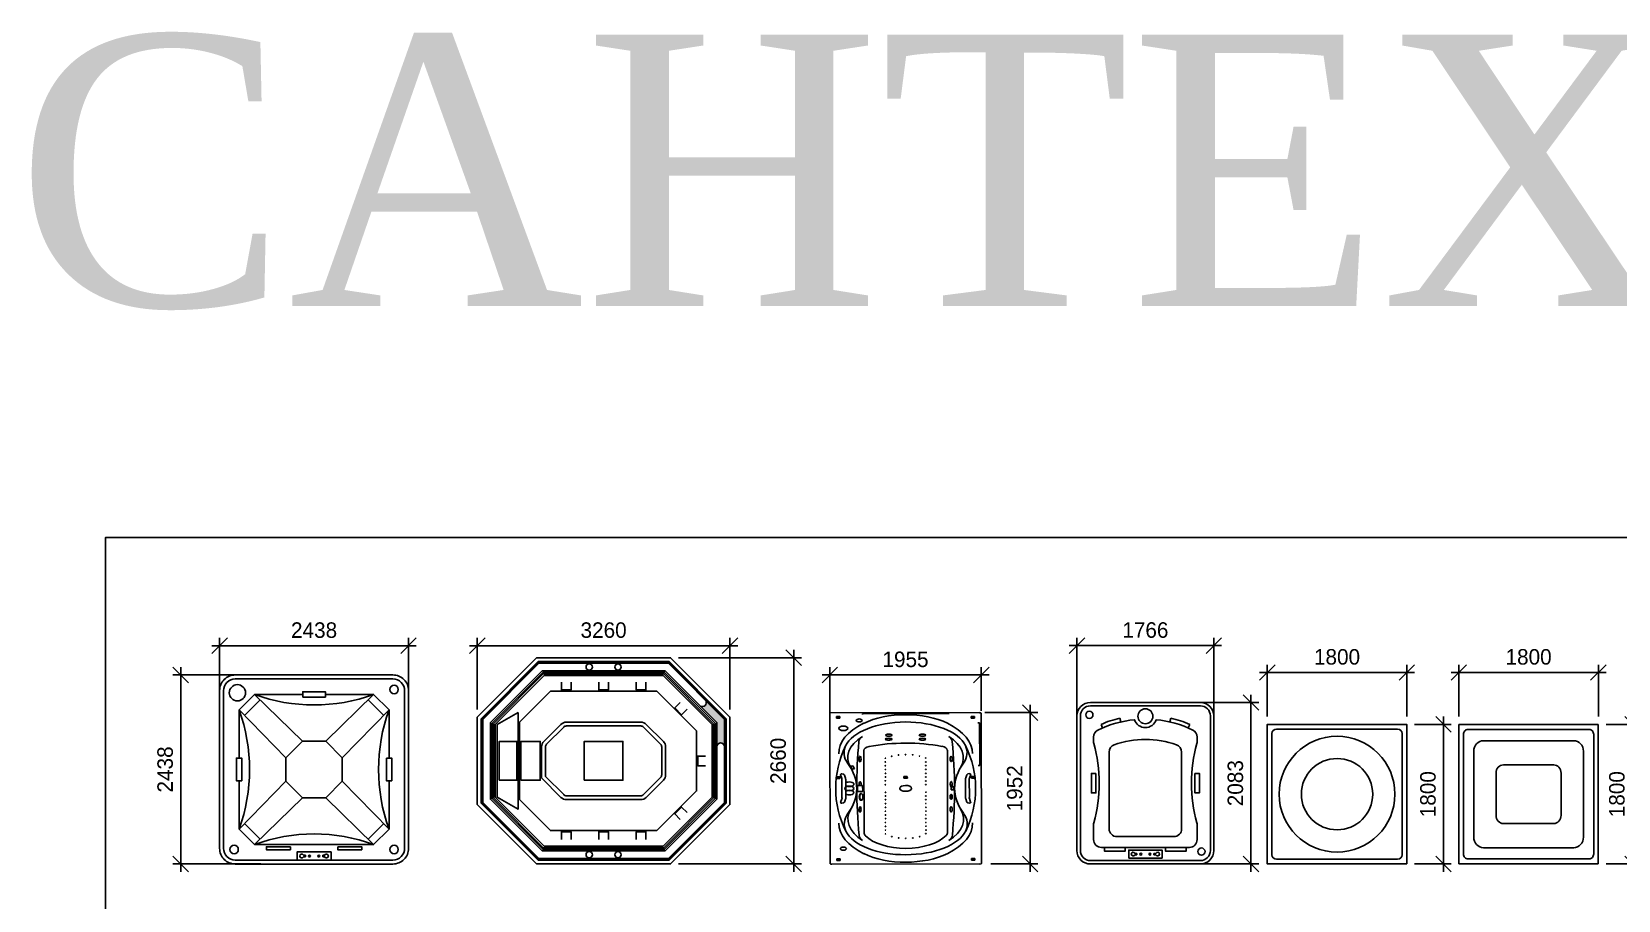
# Model space of a CAD drawing. Header units: millimetres. Extents: x 3103 to 179340, y -10977 to 70536.
# Drawn here: x 27488 to 47960, y 3034 to 14235 of the extents above; entities that cross this region are included whole.
import ezdxf

# ---------------------------------------------------------------- set-up
doc = ezdxf.new("R2010")
doc.units = ezdxf.units.MM
doc.header["$LTSCALE"] = 0.5
doc.layers.add('RAZMER', color=5, linetype='Continuous')
doc.layers.add('SANTEH', color=30, linetype='Continuous')
doc.styles.add('style1', font='TIMES.TTF')
doc.styles.add('WROMLATS', font='wromlats.shx', dxfattribs={"bigfont": 'bigfont.shx'})
doc.dimstyles.new('juka', dxfattribs={"dimscale": 100, "dimtxt": 2, "dimasz": 2, "dimexe": 1, "dimexo": 1, "dimgap": 1, "dimtad": 1, "dimtoh": 1, "dimdec": 0, "dimzin": 0, "dimdsep": 46, "dimtxsty": 'WROMLATS', "dimblk": 'OBLIQUE', "dimcen": -3, "dimdle": 1, "dimclrd": 256, "dimclre": 256, "dimclrt": 256, "dimadec": 0, "dimazin": 0, "dimtfac": 1, "dimtdec": 0, "dimtix": 1, "dimtmove": 2, "dimatfit": 3, "dimldrblk": 'ORIGIN2', "dimfxl": 1, "dimtvp": 2.5, "dimtolj": 1, "dimtzin": 0, "dimarcsym": 0})

# ---------------------------------------------------------------- blocks, each defined once
blk = doc.blocks.new('Jacuzzi Square_66')
at = {"layer": 'SANTEH', "linetype": 'Continuous'}
for p, q in [((1800, 1800), (0, 1800)), ((1800, 1800), (0, 1800)), ((0, 1800), (0, 0)), ((60, 1672), (60, 128)), ((60, 128), (60, 1672)), ((1682, 1734), (118, 1734)), ((118, 1734), (1682, 1734)), ((1740, 128), (1740, 1672)), ((1740, 1672), (1740, 128)), ((1800, 0), (1800, 1800)), ((1800, 0), (1800, 1800)), ((193, 345), (193, 1455)), ((317, 1590), (1483, 1590)), ((1607, 1455), (1607, 345)), ((576, 1278), (1224, 1278)), ((1224, 1278), (576, 1278)), ((480, 627), (480, 1173)), ((480, 1173), (480, 627)), ((1320, 1173), (1320, 627)), ((1320, 627), (1320, 1173)), ((1224, 522), (576, 522)), ((576, 522), (1224, 522)), ((1224, 522), (1249, 526)), ((1483, 210), (317, 210)), ((118, 66), (1682, 66)), ((1682, 66), (118, 66)), ((0, 0), (1800, 0)), ((0, 0), (1800, 0))]:
    blk.add_line(p, q, dxfattribs=at)
for points in [[(118, 1734), (107, 1733), (96, 1729), (86, 1724), (77, 1716), (70, 1706), (65, 1696), (62, 1684), (60, 1672)], [(1740, 1672), (1738, 1684), (1735, 1696), (1730, 1706), (1723, 1716), (1714, 1724), (1704, 1729), (1693, 1733), (1682, 1734)], [(317, 1590), (293, 1588), (270, 1580), (248, 1567), (229, 1551), (214, 1530), (202, 1507), (195, 1481), (193, 1455)], [(1607, 1455), (1605, 1481), (1598, 1507), (1586, 1530), (1571, 1551), (1552, 1567), (1530, 1580), (1507, 1588), (1483, 1590)], [(576, 1278), (557, 1276), (539, 1270), (523, 1260), (508, 1247), (496, 1231), (487, 1213), (482, 1194), (480, 1173)], [(1320, 1173), (1318, 1194), (1313, 1213), (1304, 1231), (1292, 1247), (1277, 1260), (1261, 1270), (1243, 1276), (1224, 1278)], [(480, 627), (482, 606), (487, 587), (496, 569), (508, 553), (523, 540), (539, 530), (557, 524), (576, 522)], [(1224, 522), (1243, 524), (1261, 530), (1277, 540), (1292, 553), (1304, 569), (1313, 587), (1318, 606), (1320, 627)], [(193, 345), (195, 319), (202, 293), (214, 270), (229, 249), (248, 233), (270, 220), (293, 212), (317, 210)], [(1483, 210), (1507, 212), (1530, 220), (1552, 233), (1571, 249), (1586, 270), (1598, 293), (1605, 319), (1607, 345)], [(60, 128), (62, 116), (65, 104), (70, 94), (77, 84), (86, 76), (96, 71), (107, 67), (118, 66)], [(1682, 66), (1693, 67), (1704, 71), (1714, 76), (1723, 84), (1730, 94), (1735, 104), (1738, 116), (1740, 128)]]:
    blk.add_lwpolyline(points, dxfattribs=at)
blk = doc.blocks.new('Jacuzzi Round_68')
at = {"layer": 'SANTEH', "linetype": 'Continuous'}
for p, q in [((1800, 1800), (0, 1800)), ((0, 1800), (0, 0)), ((0, 1800), (0, 0)), ((60, 1682), (60, 118)), ((1682, 1740), (118, 1740)), ((1682, 1740), (118, 1740)), ((118, 1740), (1682, 1740)), ((1740, 118), (1740, 1682)), ((1800, 0), (1800, 1800)), ((0, 0), (1800, 0)), ((118, 60), (1682, 60)), ((118, 60), (1682, 60)), ((1682, 60), (118, 60))]:
    blk.add_line(p, q, dxfattribs=at)
blk.add_lwpolyline([(1800, 0), (1800, 1800), (0, 1800), (0, 0)], close=True, dxfattribs=at)
for radius in [747, 460]:
    blk.add_circle((900, 900), radius, dxfattribs=at)
for centre, start, end in [((118, 1682), 90, 180), ((1682, 1682), 0, 90), ((118, 118), 180, 270), ((1682, 118), 270, 0)]:
    blk.add_arc(centre, 57.5, start, end, dxfattribs=at)
blk = doc.blocks.new('dzakuzi')
blk.add_hatch(color=256).paths.add_polyline_path([(3090, 1059), (3090, 759, -0.737441), (3190, 759), (3190, 1100), (2949, 1341, -0.737441), (2878, 1271)])
for points in [[(765, 1895), (2495, 1895), (3260, 1129), (3260, 0), (2495, -765), (765, -765), (0, 0), (0, 1129)], [(786, 1845), (2474, 1845), (3210, 1108), (3210, 21), (2474, -715), (786, -715), (50, 21), (50, 1108)], [(790, 1835), (2470, 1835), (3200, 1104), (3200, 25), (2470, -705), (790, -705), (60, 25), (60, 1104)], [(794, 1825), (2466, 1825), (3190, 1100), (3190, 29), (2466, -695), (794, -695), (70, 29), (70, 1100)], [(836, 1725), (2424, 1725), (3090, 1059), (3090, 70), (2424, -595), (836, -595), (170, 70), (170, 1059)], [(844, 1705), (2416, 1705), (3070, 1050), (3070, 79), (2416, -575), (844, -575), (190, 79), (190, 1050)], [(852, 1685), (2408, 1685), (3050, 1042), (3050, 87), (2408, -555), (852, -555), (210, 87), (210, 1042)], [(861, 1665), (2399, 1665), (3030, 1034), (3030, 95), (2399, -535), (861, -535), (230, 95), (230, 1034)], [(284, 315), (512, 315), (512, 815), (284, 815)], [(563, 315), (813, 315), (813, 815), (563, 815)], [(1380, 315), (1880, 315), (1880, 815), (1380, 815)]]:
    blk.add_lwpolyline(points, close=True)
for points in [[(944, 1465), (2316, 1465), (2830, 951), (2830, 178), (2316, -335), (944, -335), (544, 65), (544, 1065), (944, 1465)], [(1210, 1579), (1210, 1479), (1085, 1479), (1085, 1579)], [(1568, 1579), (1568, 1479), (1692, 1479), (1692, 1579)], [(2050, 1579), (2050, 1479), (2175, 1479), (2175, 1579)], [(2618, 1319), (2547, 1248), (2636, 1160), (2707, 1231)], [(529, 1187), (529, -58), (257, 95), (257, 1033), (529, 1187)], [(2945, 626), (2845, 626), (2845, 501), (2945, 501)], [(2618, -190), (2547, -119), (2636, -31), (2707, -102)], [(1210, -450), (1210, -350), (1085, -350), (1085, -450)], [(1568, -450), (1568, -350), (1692, -350), (1692, -450)], [(2050, -450), (2050, -350), (2175, -350), (2175, -450)]]:
    blk.add_lwpolyline(points)
blk.add_lwpolyline([(830, 344), (830, 744, -0.198912), (859, 815), (1080, 1035, -0.198912), (1151, 1065), (2109, 1065, -0.198912), (2180, 1035), (2401, 815, -0.198912), (2430, 744), (2430, 385, -0.198912), (2401, 315), (2180, 94, -0.198912), (2109, 65), (1151, 65, -0.198912), (1080, 94)], format="xyb", close=True)
blk.add_lwpolyline([(880, 365), (880, 744, -0.198912), (895, 779), (1115, 1000, -0.198912), (1151, 1015), (2109, 1015, -0.198912), (2145, 1000), (2365, 779, -0.198912), (2380, 744), (2380, 385, -0.198912), (2365, 350), (2145, 129, -0.198912), (2109, 115), (1151, 115, -0.198912), (1115, 129), (880, 365)], format="xyb")
for centre in [(1444, 1775), (1816, 1775), (1444, -646), (1816, -646)]:
    blk.add_circle(centre, 40.7)
for centre, start, end in [((2902, 1317), 242.1868, 27.8132), ((3140, 743), 17.1868, 162.8132)]:
    blk.add_arc(centre, 52.3, start, end)
blk = doc.blocks.new('_Oblique')
at = {"color": 0, "lineweight": -2}
blk.add_line((-0.5, -0.5), (0.5, 0.5), dxfattribs=at)
blk = doc.blocks.new('*D1389')
at = {"layer": 'Defpoints', "color": 0, "transparency": 16777216}
for p in [(36497, 6317), (33237, 5396), (36497, 5396)]:
    blk.add_point(p, dxfattribs=at)
at = {"layer": 'RAZMER', "lineweight": -2, "transparency": 16777216}
for p, q in [((33237, 5496), (33237, 6417)), ((36497, 5496), (36497, 6417)), ((33137, 6317), (36597, 6317))]:
    blk.add_line(p, q, dxfattribs=at)
at = {"layer": 'RAZMER', "lineweight": -2, "transparency": 16777216, "xscale": 200, "yscale": 200, "zscale": 200, "rotation": 180}
blk.add_blockref('_Oblique', (33237, 6317), dxfattribs=at)
at = {"layer": 'RAZMER', "lineweight": -2, "transparency": 16777216, "xscale": 200, "yscale": 200, "zscale": 200}
blk.add_blockref('_Oblique', (36497, 6317), dxfattribs=at)
at = {"layer": 'RAZMER', "transparency": 16777216, "insert": (34867, 6517), "char_height": 200, "attachment_point": 5, "style": 'WROMLATS'}
blk.add_mtext('\\A1;3260', dxfattribs=at)
blk = doc.blocks.new('_Origin2')
at = {"color": 0, "linetype": 'ByBlock', "lineweight": -2}
blk.add_line((-0.5, 0), (-1, 0), dxfattribs=at)
for radius in [0.5, 0.25]:
    blk.add_circle((0, 0), radius, dxfattribs=at)
blk = doc.blocks.new('*D1390')
at = {"layer": 'Defpoints', "color": 0, "transparency": 16777216}
for p in [(35732, 6162), (35732, 3502), (37320, 3502)]:
    blk.add_point(p, dxfattribs=at)
at = {"layer": 'RAZMER', "lineweight": -2, "transparency": 16777216}
for p, q in [((35832, 6162), (37420, 6162)), ((37320, 6262), (37320, 3402)), ((35832, 3502), (37420, 3502))]:
    blk.add_line(p, q, dxfattribs=at)
at = {"layer": 'RAZMER', "lineweight": -2, "transparency": 16777216, "xscale": 200, "yscale": 200, "zscale": 200}
for p, rotation in [((37320, 6162), 90), ((37320, 3502), 270)]:
    blk.add_blockref('_Oblique', p, dxfattribs=dict(at, rotation=rotation))
at = {"layer": 'RAZMER', "transparency": 16777216, "insert": (37120, 4832), "char_height": 200, "attachment_point": 5, "rotation": 90, "style": 'WROMLATS'}
blk.add_mtext('\\A1;2660', dxfattribs=at)
blk = doc.blocks.new('v_03')
at = {"layer": 'SANTEH'}
for p, q in [((-965, 983), (-973, 12)), ((-965, 983), (-973, 12)), ((1, 975), (-965, 983)), ((1, 975), (-965, 983)), ((-901, 958), (-922, 958)), ((-922, 958), (-922, 947)), ((-922, 947), (-901, 947)), ((-901, 947), (-901, 958)), ((-754, 975), (-754, 970)), ((-200, 971), (-754, 975)), ((-200, 966), (-200, 971)), ((-53, 951), (-31, 951)), ((-53, 940), (-53, 951)), ((-31, 940), (-53, 940)), ((-31, 951), (-31, 940)), ((4, 4), (12, 969)), ((4, 4), (12, 969)), ((-10, 910), (1, 910)), ((1, 910), (-1, 633)), ((-752, 209), (-748, 739)), ((-209, 734), (-214, 205)), ((-835, 637), (-821, 639)), ((-824, 619), (-835, 637)), ((-810, 621), (-824, 619)), ((-821, 639), (-810, 621)), ((-1, 633), (-12, 633)), ((-904, 570), (-925, 570)), ((-925, 570), (-925, 559)), ((-925, 559), (-904, 559)), ((-904, 559), (-904, 570)), ((-892, 559), (-900, 583)), ((-892, 435), (-891, 552)), ((-875, 581), (-868, 561)), ((-867, 552), (-868, 435)), ((-791, 512), (-758, 512)), ((-791, 474), (-791, 512)), ((-758, 512), (-758, 474)), ((-491, 567), (-469, 567)), ((-491, 556), (-491, 567)), ((-469, 556), (-491, 556)), ((-469, 567), (-469, 556)), ((-93, 546), (-94, 428)), ((-85, 575), (-92, 555)), ((-70, 428), (-70, 546)), ((-68, 553), (-60, 577)), ((-56, 563), (-35, 563)), ((-56, 552), (-56, 563)), ((-35, 552), (-56, 552)), ((-35, 563), (-35, 552)), ((-901, 404), (-893, 428)), ((-869, 425), (-876, 405)), ((-758, 474), (-791, 474)), ((-768, 417), (-771, 417)), ((-767, 461), (-770, 461)), ((-189, 449), (-186, 449)), ((-189, 419), (-186, 419)), ((-187, 498), (-172, 498)), ((-187, 479), (-187, 498)), ((-172, 479), (-187, 479)), ((-172, 498), (-172, 479)), ((-93, 419), (-86, 399)), ((-62, 397), (-69, 421)), ((-962, 7), (-6, -1)), ((-962, 7), (-6, -1)), ((-930, 42), (-908, 41)), ((-930, 31), (-930, 42)), ((-908, 31), (-930, 31)), ((-908, 41), (-908, 31)), ((-60, 35), (-61, 24)), ((-61, 24), (-39, 24)), ((-39, 34), (-60, 35)), ((-39, 24), (-39, 34))]:
    blk.add_line(p, q, dxfattribs=at)
at = {"layer": 'SANTEH', "extrusion": (0, 0, -1)}
for centre, major_axis, ratio, start_param, end_param in [((-776, 932), (19, -0.2), 0.49902, 1.570796326794816, 7.853981633974403), ((-478, 774), (385, -3), 0.49902, 3.930963, 5.493815), ((1, 969), (10.9, -0.1), 0.49902, -1.570796, 0), ((1, 969), (10.9, -0.1), 0.49902, -1.570796, 0), ((-370, 719), (540, -4), 0.49902, 3.123228, 3.930963), ((-879, 882), (29.9, -0.2), 0.49902, 1.570796326794892, 7.853981633974478), ((-402, 688), (450, -4), 0.49902, 2.852896, 3.803062), ((-479, 721), (397, -3), 0.49902, 3.374173, 6.050605), ((-479, 721), (397, -3), 0.49902, 3.374173, 6.050605), ((-645, 791), (134, -1), 0.49902, 3.190458, 3.731066), ((-588, 720), (540, -4), 0.49902, -0.78937, 0.018365), ((-311, 788), (134, -1), 0.49902, -0.589473, -0.048865), ((-556, 689), (450, -4), 0.49902, -0.661469, 0.288697), ((1465, 475), (2397, -19), 0.49902, 2.909013, 3.374173), ((1465, 475), (2397, -19), 0.49902, 2.909013, 3.374173), ((-479, 721), (397, -3), 0.49902, 2.790673, 3.374173), ((11597, 394), (12393, -100), 0.49902, 3.092727, 3.190458), ((-694, 738), (54.3, -0.4), 0.49902, 3.141593, 4.347788), ((-481, 455), (657, -5), 0.49902, 4.347788, 5.07699), ((-264, 735), (54.3, -0.4), 0.49902, -1.206196, 0), ((-12558, 588), (12393, -100), 0.49902, -0.048865, 0.048865), ((-479, 721), (397, -3), 0.49902, -0.23258, 0.350919), ((-2426, 506), (2397, -19), 0.49902, -0.23258, 0.23258), ((-2426, 506), (2397, -19), 0.49902, -0.23258, 0.23258), ((-1740, 501), (944, -8), 0.49902, -0.350919, 0.350919), ((-609, 687), (2.17, -0.02), 0.49902, 1.570796326795465, 7.853981633975051), ((-610, 663), (2.17, -0.02), 0.49902, 1.570796326795465, 7.853981633975051), ((-610, 638), (2.17, -0.02), 0.49902, 1.57079632679539, 7.853981633974977), ((-610, 614), (2.17, -0.02), 0.49902, 1.570796326794616, 7.853981633974202), ((-610, 614), (2.17, -0.02), 0.49902, 1.570796326794616, 7.853981633974202), ((-569, 699), (2.17, -0.02), 0.49902, 1.570796326794404, 7.85398163397399), ((-525, 707), (2.17, -0.02), 0.49902, 1.570796326794329, 7.853981633973914), ((-479, 709), (2.17, -0.02), 0.49902, 1.570796326795465, 7.853981633975051), ((-479, 709), (2.17, -0.02), 0.49902, 1.570796326795465, 7.853981633975051), ((-433, 707), (2.17, -0.02), 0.49902, 1.570796326795468, 7.853981633975055), ((-389, 698), (2.17, -0.02), 0.49902, 1.570796326794404, 7.85398163397399), ((-349, 685), (2.17, -0.02), 0.49902, 1.570796326795465, 7.853981633975051), ((-349, 660), (2.17, -0.02), 0.49902, 1.570796326794691, 7.853981633974277), ((-349, 636), (2.17, -0.02), 0.49902, 1.570796326793721, 7.853981633973308), ((779, 481), (944, -8), 0.49902, 2.790673, 3.492512), ((-891, 584), (8.69, -0.07), 0.49902, 2.976425, 4.689319), ((-978, 553), (86.9, -0.7), 0.49902, -0.165167, 0), ((-891, 580), (16.3, -0.1), 0.49902, 4.689319, 6.118018), ((-978, 553), (111, -1), 0.49902, -0.165167, 0), ((-844, 521), (29.9, -0.2), 0.49902, 3.84902, 8.717351), ((-774, 520), (0.1, 17.5), 0.367534, 4.230254, 8.336117), ((-611, 541), (2.17, -0.02), 0.49902, 1.57079632679539, 7.853981633974977), ((-611, 516), (2.17, -0.02), 0.49902, 1.570796326795468, 7.853981633975055), ((-610, 589), (2.17, -0.02), 0.49902, 1.570796326793646, 7.853981633973232), ((-610, 589), (2.17, -0.02), 0.49902, 1.570796326793646, 7.853981633973232), ((-610, 565), (2.17, -0.02), 0.49902, 1.570796326794329, 7.853981633973914), ((-349, 587), (2.17, -0.02), 0.49902, 1.570796326794404, 7.85398163397399), ((-349, 587), (2.17, -0.02), 0.49902, 1.570796326794404, 7.85398163397399), ((-350, 563), (2.17, -0.02), 0.49902, 1.570796326795465, 7.853981633975051), ((-350, 538), (2.17, -0.02), 0.49902, 1.570796326795465, 7.853981633975051), ((-350, 514), (2.17, -0.02), 0.49902, 1.570796326795465, 7.853981633975051), ((-349, 612), (2.17, -0.02), 0.49902, 1.570796326794404, 7.85398163397399), ((-349, 612), (2.17, -0.02), 0.49902, 1.570796326794404, 7.85398163397399), ((-186, 515), (0.1, 17.6), 0.365803, 3.239693, 9.249122), ((17, 545), (111, -1), 0.49902, 3.141593, 3.30676), ((-69, 574), (16.3, -0.1), 0.49902, 3.30676, 4.735459), ((17, 545), (86.9, -0.7), 0.49902, 3.141593, 3.30676), ((-69, 577), (8.69, -0.07), 0.49902, -1.547727, 0.165167), ((-978, 435), (86.9, -0.7), 0.49902, 0, 0.165167), ((-844, 494), (29.9, -0.2), 0.49902, 1.570796326794913, 7.853981633974499), ((-978, 435), (111, -1), 0.49902, 0, 0.165167), ((-845, 467), (29.9, -0.2), 0.49902, 3.84902, 8.717351), ((-770, 439), (0.2, 22), 0.482659, 3.141593, 6.283185), ((-767, 439), (0.2, 22), 0.482659, 3.141593, 9.424778), ((-611, 419), (2.17, -0.02), 0.49902, 1.570796326793721, 7.853981633973308), ((-611, 467), (2.17, -0.02), 0.49902, 1.570796326795465, 7.853981633975051), ((-611, 443), (2.17, -0.02), 0.49902, 1.570796326794691, 7.853981633974277), ((-481, 491), (38, -0.3), 0.49902, 1.57079632679487, 7.853981633974456), ((-350, 465), (2.17, -0.02), 0.49902, 1.570796326794616, 7.853981633974202), ((-351, 441), (2.17, -0.02), 0.49902, 1.570796326794587, 7.853981633974174), ((-351, 417), (2.17, -0.02), 0.49902, 1.570796326794587, 7.853981633974174), ((-186, 434), (0.1, 15.2), 0.386598, 0, 3.141593), ((16, 427), (111, -1), 0.49902, 2.976425, 3.141593), ((16, 427), (86.9, -0.7), 0.49902, 2.976425, 3.141593), ((-892, 403), (8.69, -0.07), 0.49902, 1.593866, 3.30676), ((-892, 407), (16.3, -0.1), 0.49902, 0.165167, 1.593866), ((-482, 261), (397, -3), 0.49902, 2.909013, 3.492512), ((-405, 292), (450, -4), 0.49902, 2.480124, 3.430289), ((-612, 394), (2.17, -0.02), 0.49902, 1.570796326794404, 7.85398163397399), ((-612, 394), (2.17, -0.02), 0.49902, 1.570796326794404, 7.85398163397399), ((-612, 370), (2.17, -0.02), 0.49902, 1.570796326795465, 7.853981633975051), ((-612, 370), (2.17, -0.02), 0.49902, 1.570796326795465, 7.853981633975051), ((-612, 345), (2.17, -0.02), 0.49902, 1.570796326795465, 7.853981633975051), ((-612, 321), (2.17, -0.02), 0.49902, 1.570796326795465, 7.853981633975051), ((-351, 343), (2.17, -0.02), 0.49902, 1.570796326795465, 7.853981633975051), ((-352, 319), (2.17, -0.02), 0.49902, 1.570796326794691, 7.853981633974277), ((-351, 392), (2.17, -0.02), 0.49902, 1.570796326795468, 7.853981633975055), ((-351, 392), (2.17, -0.02), 0.49902, 1.570796326795468, 7.853981633975055), ((-351, 368), (2.17, -0.02), 0.49902, 1.570796326795468, 7.853981633975055), ((-351, 368), (2.17, -0.02), 0.49902, 1.570796326795468, 7.853981633975055), ((-559, 293), (450, -4), 0.49902, -0.288697, 0.661469), ((-482, 261), (397, -3), 0.49902, -0.350919, 0.23258), ((-70, 400), (16.3, -0.1), 0.49902, 1.547727, 2.976425), ((-70, 397), (8.69, -0.07), 0.49902, -0.165167, 1.547727), ((-373, 261), (540, -4), 0.49902, 2.352222, 3.159957), ((-482, 261), (397, -3), 0.49902, 0.23258, 2.909013), ((-482, 261), (397, -3), 0.49902, 0.23258, 2.909013), ((-654, 208), (97.8, -0.8), 0.49902, 2.696389, 3.141593), ((-612, 297), (2.17, -0.02), 0.49902, 1.570796326794691, 7.853981633974277), ((-613, 272), (2.17, -0.02), 0.49902, 1.570796326794404, 7.85398163397399), ((-613, 248), (2.17, -0.02), 0.49902, 1.570796326794404, 7.85398163397399), ((-613, 223), (2.17, -0.02), 0.49902, 1.570796326794691, 7.853981633974277), ((-352, 221), (2.17, -0.02), 0.49902, 1.570796326794329, 7.853981633973914), ((-352, 295), (2.17, -0.02), 0.49902, 1.570796326794407, 7.853981633973993), ((-352, 270), (2.17, -0.02), 0.49902, 1.570796326794404, 7.85398163397399), ((-352, 246), (2.17, -0.02), 0.49902, 1.570796326795465, 7.853981633975051), ((-311, 206), (97.8, -0.8), 0.49902, 0, 0.445204), ((-591, 263), (540, -4), 0.49902, -0.018365, 0.78937), ((-886, 106), (19.6, -0.2), 0.49902, 1.570796326794832, 7.853981633974418), ((-650, 193), (134, -1), 0.49902, 2.55212, 3.092727), ((-482, 248), (288, -2), 0.49902, 0.445204, 2.696389), ((-613, 199), (2.17, -0.02), 0.49902, 1.570796326793721, 7.853981633973308), ((-573, 180), (2.17, -0.02), 0.49902, 1.570796326794404, 7.85398163397399), ((-529, 172), (2.17, -0.02), 0.49902, 1.570796326795465, 7.853981633975051), ((-483, 169), (2.17, -0.02), 0.49902, 1.570796326795468, 7.853981633975055), ((-483, 169), (2.17, -0.02), 0.49902, 1.570796326794329, 7.853981633973914), ((-437, 171), (2.17, -0.02), 0.49902, 1.570796326794691, 7.853981633974277), ((-393, 179), (2.17, -0.02), 0.49902, 1.570796326794691, 7.853981633974277), ((-353, 197), (2.17, -0.02), 0.49902, 1.570796326794691, 7.853981633974277), ((-316, 191), (134, -1), 0.49902, 0.048865, 0.589473), ((-962, 12), (10.9, -0.1), 0.49902, 1.570796, 3.141593), ((-962, 12), (10.9, -0.1), 0.49902, 1.570796, 3.141593), ((-483, 207), (385, -3), 0.49902, 0.78937, 2.352222), ((-6, 4), (10.9, -0.1), 0.49902, 0, 1.570796), ((-6, 4), (10.9, -0.1), 0.49902, 0, 1.570796)]:
    blk.add_ellipse(centre, major_axis=major_axis, ratio=ratio, start_param=start_param, end_param=end_param, dxfattribs=at)
at = {"layer": 'SANTEH'}
for centre in [(-586, 835), (-587, 809)]:
    blk.add_ellipse(centre, major_axis=(21.7, -0.2), ratio=0.278643, start_param=3.141593, end_param=9.424778, dxfattribs=at)
at = {"layer": 'SANTEH', "extrusion": (0, 0, -1)}
for centre, major_axis, ratio in [((-369, 833), (21.7, -0.2), 0.278643), ((-369, 807), (21.7, -0.2), 0.278643), ((-185, 678), (0.1, 17.6), 0.365771), ((-189, 434), (0.1, 15.2), 0.386598), ((-188, 353), (0.1, 17.6), 0.365771)]:
    blk.add_ellipse(centre, major_axis=major_axis, ratio=ratio, dxfattribs=at)
at = {"layer": 'SANTEH'}
for centre in [(-773, 683), (-776, 358)]:
    blk.add_ellipse(centre, major_axis=(0.1, 17.6), ratio=0.365771, dxfattribs=at)
blk = doc.blocks.new('s_26')
for p, q in [((-2117, 697), (-1916, 898)), ((-1987, 968), (-1370, 364)), ((-451, 968), (-1068, 364)), ((-522, 898), (-321, 697)), ((-2187, 768), (-1583, 151)), ((-251, 768), (-855, 151)), ((-113, 138), (-113, 112)), ((-113, 112), (-93, 112)), ((-93, 138), (-93, 112)), ((-2187, -768), (-1583, -151)), ((-251, -768), (-855, -151)), ((-113, -112), (-93, -112)), ((-113, -138), (-113, -112)), ((-93, -138), (-93, -112)), ((-1987, -968), (-1370, -364)), ((-451, -968), (-1068, -364)), ((-1916, -898), (-2117, -697)), ((-321, -697), (-522, -898))]:
    blk.add_line(p, q)
for points in [[(-202, -1219), (-2236, -1219, -0.414214), (-2438, -1017), (-2438, 1017, -0.414214), (-2236, 1219), (-202, 1219, -0.414214), (0, 1017), (0, -1017, -0.414214)], [(-202, -1168), (-2236, -1168, -0.414214), (-2387, -1017), (-2387, 1017, -0.414214), (-2236, 1168), (-202, 1168, -0.414214), (-51, 1017), (-51, -1017, -0.414214)]]:
    blk.add_lwpolyline(points, format="xyb", close=True)
for points in [[(-2187, 146), (-2187, 768), (-1987, 968), (-1365, 968)], [(-1073, 968), (-451, 968), (-251, 768), (-251, -768), (-451, -968)], [(-1365, -968), (-1987, -968), (-2187, -768), (-2187, -146)], [(-451, -968), (-1073, -968)]]:
    blk.add_lwpolyline(points)
for points in [[(-1365, 934), (-1073, 934), (-1073, 1002), (-1365, 1002)], [(-222, 305), (-222, 615), (-184, 615), (-184, 305)], [(-855, 151), (-1068, 364), (-1370, 364), (-1583, 151), (-1583, -151), (-1370, -364), (-1068, -364), (-855, -151)], [(-51, -219), (-155, -219), (-155, 219), (-51, 219)], [(-2153, -146), (-2153, 146), (-2221, 146), (-2221, -146)], [(-222, -305), (-222, -615), (-184, -615), (-184, -305)], [(-1073, -934), (-1365, -934), (-1365, -1002), (-1073, -1002)]]:
    blk.add_lwpolyline(points, close=True)
for centre, radius in [((-2251, 1032), 54.5), ((-187, 1032), 54.5), ((-103, 60), 12.4), ((-103, -60), 12.4), ((-2208, -989), 105), ((-187, -1032), 54.5)]:
    blk.add_circle(centre, radius)
for centre, radius, start, end in [((-1219, 3079), 2247, 250.0119, 289.9881), ((-4298, 0), 2247, 340.0119, 19.9881), ((1860, 0), 2247, 160.0119, 199.9881), ((-103, 160), 24.8, 293.8298, 246.1702), ((-103, -160), 24.8, 113.8298, 66.1702), ((-1219, -3079), 2247, 70.0119, 109.9881)]:
    blk.add_arc(centre, radius, start, end)
blk = doc.blocks.new('s_27')
for p, q in [((-317, 1832), (-329, 1881)), ((317, 1832), (329, 1881)), ((-552, 1754), (-572, 1800)), ((552, 1754), (572, 1800)), ((-135, 137), (-110, 137)), ((-135, 117), (-110, 117)), ((-110, 137), (-110, 117)), ((110, 137), (110, 117)), ((135, 137), (110, 137)), ((135, 117), (110, 117))]:
    blk.add_line(p, q)
for points in [[(-883, 173), (-883, 1910, -0.414214), (-710, 2083), (710, 2083, -0.414214), (883, 1910), (883, 173, -0.414214), (710, 0), (-710, 0, -0.414214)], [(-839, 173), (-839, 1910, -0.414214), (-710, 2039), (710, 2039, -0.414214), (839, 1910), (839, 173, -0.414214), (710, 44), (-710, 44, -0.414214)], [(0, 214), (568, 214, 0.414214), (668, 314), (668, 504, 0.067445), (665, 531, -0.135506), (665, 1552, 0.067445), (668, 1579), (668, 1637, 0.286327), (612, 1727, 0.088896), (140, 1861, -0.328073), (0, 1759, -0.328073), (-140, 1861, 0.088896), (-612, 1727, 0.286327), (-668, 1637), (-668, 1579, 0.067445), (-665, 1552, -0.135506), (-665, 531, 0.067445), (-668, 504), (-668, 314, 0.414214), (-568, 214)], [(-368, 353), (0, 353), (368, 353, 0.414214), (468, 453), (468, 1443, 0.316714), (402, 1538, 0.086193), (0, 1607, 0.086193), (-402, 1538, 0.316714), (-468, 1443), (-468, 453, 0.414214)]]:
    blk.add_lwpolyline(points, format="xyb", close=True)
for points in [[(-572, 1800, -0.044512), (-329, 1881, 0.445343)], [(572, 1800, 0.044512), (329, 1881, -0.445343)]]:
    blk.add_lwpolyline(points, format="xyb")
for points in [[(-639, 1167), (-639, 916), (-697, 916), (-697, 1167)], [(639, 1167), (639, 916), (697, 916), (697, 1167)], [(-261, 214), (-526, 214), (-526, 164), (-261, 164)], [(261, 214), (526, 214), (526, 164), (261, 164)], [(-215, 76), (-215, 178), (215, 178), (215, 76)]]:
    blk.add_lwpolyline(points, close=True)
for centre, radius in [((-723, 1923), 46.6), ((0, 1905), 96.6), ((723, 160), 46.6), ((-59, 127), 12.2), ((59, 127), 12.2)]:
    blk.add_circle(centre, radius)
for centre, start, end in [((-157, 127), 23.8298, 336.1702), ((157, 127), 203.8298, 156.1702)]:
    blk.add_arc(centre, 24.3, start, end)
blk = doc.blocks.new('*D1394')
at = {"layer": 'Defpoints', "color": 0, "transparency": 16777216}
for p in [(30411, 5940), (29410, 3502), (30543, 3502)]:
    blk.add_point(p, dxfattribs=at)
at = {"layer": 'RAZMER', "lineweight": -2, "transparency": 16777216}
for p, q in [((30311, 5940), (29310, 5940)), ((29410, 6040), (29410, 3402)), ((30443, 3502), (29310, 3502))]:
    blk.add_line(p, q, dxfattribs=at)
at = {"layer": 'RAZMER', "lineweight": -2, "transparency": 16777216, "xscale": 200, "yscale": 200, "zscale": 200}
for p, rotation in [((29410, 5940), 90), ((29410, 3502), 270)]:
    blk.add_blockref('_Oblique', p, dxfattribs=dict(at, rotation=rotation))
at = {"layer": 'RAZMER', "transparency": 16777216, "insert": (29210, 4721), "char_height": 200, "attachment_point": 5, "rotation": 90, "style": 'WROMLATS'}
blk.add_mtext('\\A1;2438', dxfattribs=at)
blk = doc.blocks.new('*D1395')
at = {"layer": 'Defpoints', "color": 0, "transparency": 16777216}
for p in [(29912, 6317), (32350, 5572), (29912, 5493)]:
    blk.add_point(p, dxfattribs=at)
at = {"layer": 'RAZMER', "lineweight": -2, "transparency": 16777216}
for p, q in [((29912, 5593), (29912, 6417)), ((32350, 5672), (32350, 6417)), ((32450, 6317), (29812, 6317))]:
    blk.add_line(p, q, dxfattribs=at)
at = {"layer": 'RAZMER', "lineweight": -2, "transparency": 16777216, "xscale": 200, "yscale": 200, "zscale": 200, "rotation": 180}
blk.add_blockref('_Oblique', (29912, 6317), dxfattribs=at)
at = {"layer": 'RAZMER', "lineweight": -2, "transparency": 16777216, "xscale": 200, "yscale": 200, "zscale": 200}
blk.add_blockref('_Oblique', (32350, 6317), dxfattribs=at)
at = {"layer": 'RAZMER', "transparency": 16777216, "insert": (31131, 6517), "char_height": 200, "attachment_point": 5, "style": 'WROMLATS'}
blk.add_mtext('\\A1;2438', dxfattribs=at)
blk = doc.blocks.new('*D1396')
at = {"layer": 'Defpoints', "color": 0, "transparency": 16777216}
for p in [(42318, 5585), (43220, 5585), (42318, 3502)]:
    blk.add_point(p, dxfattribs=at)
at = {"layer": 'RAZMER', "lineweight": -2, "transparency": 16777216}
for p, q in [((42418, 5585), (43320, 5585)), ((43220, 3402), (43220, 5685)), ((42418, 3502), (43320, 3502))]:
    blk.add_line(p, q, dxfattribs=at)
at = {"layer": 'RAZMER', "lineweight": -2, "transparency": 16777216, "xscale": 200, "yscale": 200, "zscale": 200}
for p, rotation in [((43220, 5585), 90), ((43220, 3502), 270)]:
    blk.add_blockref('_Oblique', p, dxfattribs=dict(at, rotation=rotation))
at = {"layer": 'RAZMER', "transparency": 16777216, "insert": (43020, 4544), "char_height": 200, "attachment_point": 5, "rotation": 90, "style": 'WROMLATS'}
blk.add_mtext('\\A1;2083', dxfattribs=at)
blk = doc.blocks.new('*D1397')
at = {"layer": 'Defpoints', "color": 0, "transparency": 16777216}
for p in [(40975, 6318), (40975, 5330), (42741, 5330)]:
    blk.add_point(p, dxfattribs=at)
at = {"layer": 'RAZMER', "lineweight": -2, "transparency": 16777216}
for p, q in [((40975, 5430), (40975, 6418)), ((42741, 5430), (42741, 6418)), ((42841, 6318), (40875, 6318))]:
    blk.add_line(p, q, dxfattribs=at)
at = {"layer": 'RAZMER', "lineweight": -2, "transparency": 16777216, "xscale": 200, "yscale": 200, "zscale": 200, "rotation": 180}
blk.add_blockref('_Oblique', (40975, 6318), dxfattribs=at)
at = {"layer": 'RAZMER', "lineweight": -2, "transparency": 16777216, "xscale": 200, "yscale": 200, "zscale": 200}
blk.add_blockref('_Oblique', (42741, 6318), dxfattribs=at)
at = {"layer": 'RAZMER', "transparency": 16777216, "insert": (41858, 6518), "char_height": 200, "attachment_point": 5, "style": 'WROMLATS'}
blk.add_mtext('\\A1;1766', dxfattribs=at)
blk = doc.blocks.new('*D1398')
at = {"layer": 'Defpoints', "color": 0, "transparency": 16777216}
for p in [(45231, 5302), (45231, 3502), (45705, 3502)]:
    blk.add_point(p, dxfattribs=at)
at = {"layer": 'RAZMER', "lineweight": -2, "transparency": 16777216}
for p, q in [((45705, 5402), (45705, 3402)), ((45331, 5302), (45805, 5302)), ((45331, 3502), (45805, 3502))]:
    blk.add_line(p, q, dxfattribs=at)
at = {"layer": 'RAZMER', "lineweight": -2, "transparency": 16777216, "xscale": 200, "yscale": 200, "zscale": 200}
for p, rotation in [((45705, 5302), 90), ((45705, 3502), 270)]:
    blk.add_blockref('_Oblique', p, dxfattribs=dict(at, rotation=rotation))
at = {"layer": 'RAZMER', "transparency": 16777216, "insert": (45505, 4402), "char_height": 200, "attachment_point": 5, "rotation": 90, "style": 'WROMLATS'}
blk.add_mtext('\\A1;1800', dxfattribs=at)
blk = doc.blocks.new('*D1399')
at = {"layer": 'Defpoints', "color": 0, "transparency": 16777216}
for p in [(43431, 5972), (43431, 5302), (45231, 5302)]:
    blk.add_point(p, dxfattribs=at)
at = {"layer": 'RAZMER', "lineweight": -2, "transparency": 16777216}
for p, q in [((45331, 5972), (43331, 5972)), ((43431, 5402), (43431, 6072)), ((45231, 5402), (45231, 6072))]:
    blk.add_line(p, q, dxfattribs=at)
at = {"layer": 'RAZMER', "lineweight": -2, "transparency": 16777216, "xscale": 200, "yscale": 200, "zscale": 200, "rotation": 180}
blk.add_blockref('_Oblique', (43431, 5972), dxfattribs=at)
at = {"layer": 'RAZMER', "lineweight": -2, "transparency": 16777216, "xscale": 200, "yscale": 200, "zscale": 200}
blk.add_blockref('_Oblique', (45231, 5972), dxfattribs=at)
at = {"layer": 'RAZMER', "transparency": 16777216, "insert": (44331, 6172), "char_height": 200, "attachment_point": 5, "style": 'WROMLATS'}
blk.add_mtext('\\A1;1800', dxfattribs=at)
blk = doc.blocks.new('*D1400')
at = {"layer": 'Defpoints', "color": 0, "transparency": 16777216}
for p in [(47703, 5302), (47703, 3502), (48143, 3502)]:
    blk.add_point(p, dxfattribs=at)
at = {"layer": 'RAZMER', "lineweight": -2, "transparency": 16777216}
for p, q in [((48143, 5402), (48143, 3402)), ((47803, 5302), (48243, 5302)), ((47803, 3502), (48243, 3502))]:
    blk.add_line(p, q, dxfattribs=at)
at = {"layer": 'RAZMER', "lineweight": -2, "transparency": 16777216, "xscale": 200, "yscale": 200, "zscale": 200}
for p, rotation in [((48143, 5302), 90), ((48143, 3502), 270)]:
    blk.add_blockref('_Oblique', p, dxfattribs=dict(at, rotation=rotation))
at = {"layer": 'RAZMER', "transparency": 16777216, "insert": (47943, 4402), "char_height": 200, "attachment_point": 5, "rotation": 90, "style": 'WROMLATS'}
blk.add_mtext('\\A1;1800', dxfattribs=at)
blk = doc.blocks.new('*D1401')
at = {"layer": 'Defpoints', "color": 0, "transparency": 16777216}
for p in [(45903, 5972), (45903, 5302), (47703, 5302)]:
    blk.add_point(p, dxfattribs=at)
at = {"layer": 'RAZMER', "lineweight": -2, "transparency": 16777216}
for p, q in [((47803, 5972), (45803, 5972)), ((45903, 5402), (45903, 6072)), ((47703, 5402), (47703, 6072))]:
    blk.add_line(p, q, dxfattribs=at)
at = {"layer": 'RAZMER', "lineweight": -2, "transparency": 16777216, "xscale": 200, "yscale": 200, "zscale": 200, "rotation": 180}
blk.add_blockref('_Oblique', (45903, 5972), dxfattribs=at)
at = {"layer": 'RAZMER', "lineweight": -2, "transparency": 16777216, "xscale": 200, "yscale": 200, "zscale": 200}
blk.add_blockref('_Oblique', (47703, 5972), dxfattribs=at)
at = {"layer": 'RAZMER', "transparency": 16777216, "insert": (46803, 6172), "char_height": 200, "attachment_point": 5, "style": 'WROMLATS'}
blk.add_mtext('\\A1;1800', dxfattribs=at)
blk = doc.blocks.new('*D1408')
at = {"layer": 'Defpoints', "color": 0, "transparency": 16777216}
for p in [(39687, 5454), (39763, 3502), (40372, 3502)]:
    blk.add_point(p, dxfattribs=at)
at = {"layer": 'RAZMER', "lineweight": -2, "transparency": 16777216}
for p, q in [((40372, 5554), (40372, 3402)), ((39787, 5454), (40472, 5454)), ((39863, 3502), (40472, 3502))]:
    blk.add_line(p, q, dxfattribs=at)
at = {"layer": 'RAZMER', "lineweight": -2, "transparency": 16777216, "xscale": 200, "yscale": 200, "zscale": 200}
for p, rotation in [((40372, 5454), 90), ((40372, 3502), 270)]:
    blk.add_blockref('_Oblique', p, dxfattribs=dict(at, rotation=rotation))
at = {"layer": 'RAZMER', "transparency": 16777216, "insert": (40172, 4478), "char_height": 200, "attachment_point": 5, "rotation": 90, "style": 'WROMLATS'}
blk.add_mtext('\\A1;1952', dxfattribs=at)
blk = doc.blocks.new('*D1409')
at = {"layer": 'Defpoints', "color": 0, "transparency": 16777216}
for p in [(37786, 5940), (39741, 5378), (37786, 5319)]:
    blk.add_point(p, dxfattribs=at)
at = {"layer": 'RAZMER', "lineweight": -2, "transparency": 16777216}
for p, q in [((39841, 5940), (37686, 5940)), ((37786, 5419), (37786, 6040)), ((39741, 5478), (39741, 6040))]:
    blk.add_line(p, q, dxfattribs=at)
at = {"layer": 'RAZMER', "lineweight": -2, "transparency": 16777216, "xscale": 200, "yscale": 200, "zscale": 200, "rotation": 180}
blk.add_blockref('_Oblique', (37786, 5940), dxfattribs=at)
at = {"layer": 'RAZMER', "lineweight": -2, "transparency": 16777216, "xscale": 200, "yscale": 200, "zscale": 200}
blk.add_blockref('_Oblique', (39741, 5940), dxfattribs=at)
at = {"layer": 'RAZMER', "transparency": 16777216, "insert": (38763, 6140), "char_height": 200, "attachment_point": 5, "style": 'WROMLATS'}
blk.add_mtext('\\A1;1955', dxfattribs=at)

msp = doc.modelspace()

# ---------------------------------------------------------------- linework, layer by layer
at = {"layer": 'SANTEH'}
msp.add_lwpolyline([(28440.7, -10976.6), (63114.5, -10976.6), (63114.5, 7714.5), (28440.7, 7714.5)], close=True, dxfattribs=at)

# ---------------------------------------------------------------- block references
for name, p in [('dzakuzi', (33237.2, 4267.2)), ('s_27', (41858, 3502.2)), ('Jacuzzi Round_68', (43431.1, 3502.2)), ('Jacuzzi Square_66', (45902.8, 3502.2))]:
    msp.add_blockref(name, p, dxfattribs=at)
at = {"layer": 'SANTEH', "rotation": 270}
msp.add_blockref('s_26', (31131.1, 3501.7), dxfattribs=at)
at = {"layer": 'SANTEH', "xscale": 1.999999999997016, "yscale": 1.999999999997016, "zscale": 1.999999999997016, "rotation": 0.553160004600064}
msp.add_blockref('v_03', (39735.2, 3504.4), dxfattribs=at)

# ---------------------------------------------------------------- texts
at = {"layer": 'SANTEH', "insert": (27270.8, 14196.3), "char_height": 4000, "width": 12454.612, "attachment_point": 1, "style": 'style1'}
msp.add_mtext('{\\H0.875x;САНТЕХНИКА} ', dxfattribs=at)

# ---------------------------------------------------------------- dimensions: what is measured, and where the dimension line sits
at = {"layer": 'RAZMER'}
for base, p1, p2, picture, middle in [((29912.1, 6317.3), (32350.1, 5572.3), (29912.1, 5493.4), '*D1395', (31131.1, 6517.3)), ((36497.2, 6317.3), (33237.2, 5396.2), (36497.2, 5396.2), '*D1389', (34867.2, 6517.3)), ((40975.2761, 6317.712), (42740.7765, 5329.7272), (40975.2761, 5329.7272), '*D1397', (41858.0263, 6517.712)), ((37785.5092, 5940.1987), (39740.954, 5378.0329), (37785.5092, 5318.7055), '*D1409', (38763.2316, 6140.1987)), ((43431.1, 5972.1), (45231.1, 5302.2), (43431.1, 5302.2), '*D1399', (44331.1, 6172.1)), ((45902.8, 5972.1), (47702.8, 5302.2), (45902.8, 5302.2), '*D1401', (46802.8, 6172.1))]:
    dim = msp.add_linear_dim(base=base, p1=p1, p2=p2, dimstyle='juka', dxfattribs=at)
    dim.commit()
    dim.dimension.update_dxf_attribs({"geometry": picture, "text_midpoint": middle})
for base, p1, p2, picture, middle in [((37320.4, 3501.7), (35731.7, 6161.7), (35731.7, 3501.7), '*D1390', (37120.4, 4831.7)), ((29409.5, 3501.7), (30411.4, 5939.7), (30543, 3501.7), '*D1394', (29209.5, 4720.7)), ((40372.4, 3502.2), (39687, 5453.9), (39762.7, 3502.2), '*D1408', (40172.4, 4478.1)), ((43220.3, 5585.2), (42318.1, 3502.2), (42318.1, 5585.2), '*D1396', (43020.3, 4543.7)), ((45705.1, 3502.2), (45231.1, 5302.2), (45231.1, 3502.2), '*D1398', (45505.1, 4402.2)), ((48143, 3502.2), (47702.8, 5302.2), (47702.8, 3502.2), '*D1400', (47943, 4402.2))]:
    dim = msp.add_linear_dim(base=base, p1=p1, p2=p2, angle=90, dimstyle='juka', dxfattribs=at)
    dim.commit()
    dim.dimension.update_dxf_attribs({"geometry": picture, "text_midpoint": middle})

doc.saveas('drawing.dxf')
